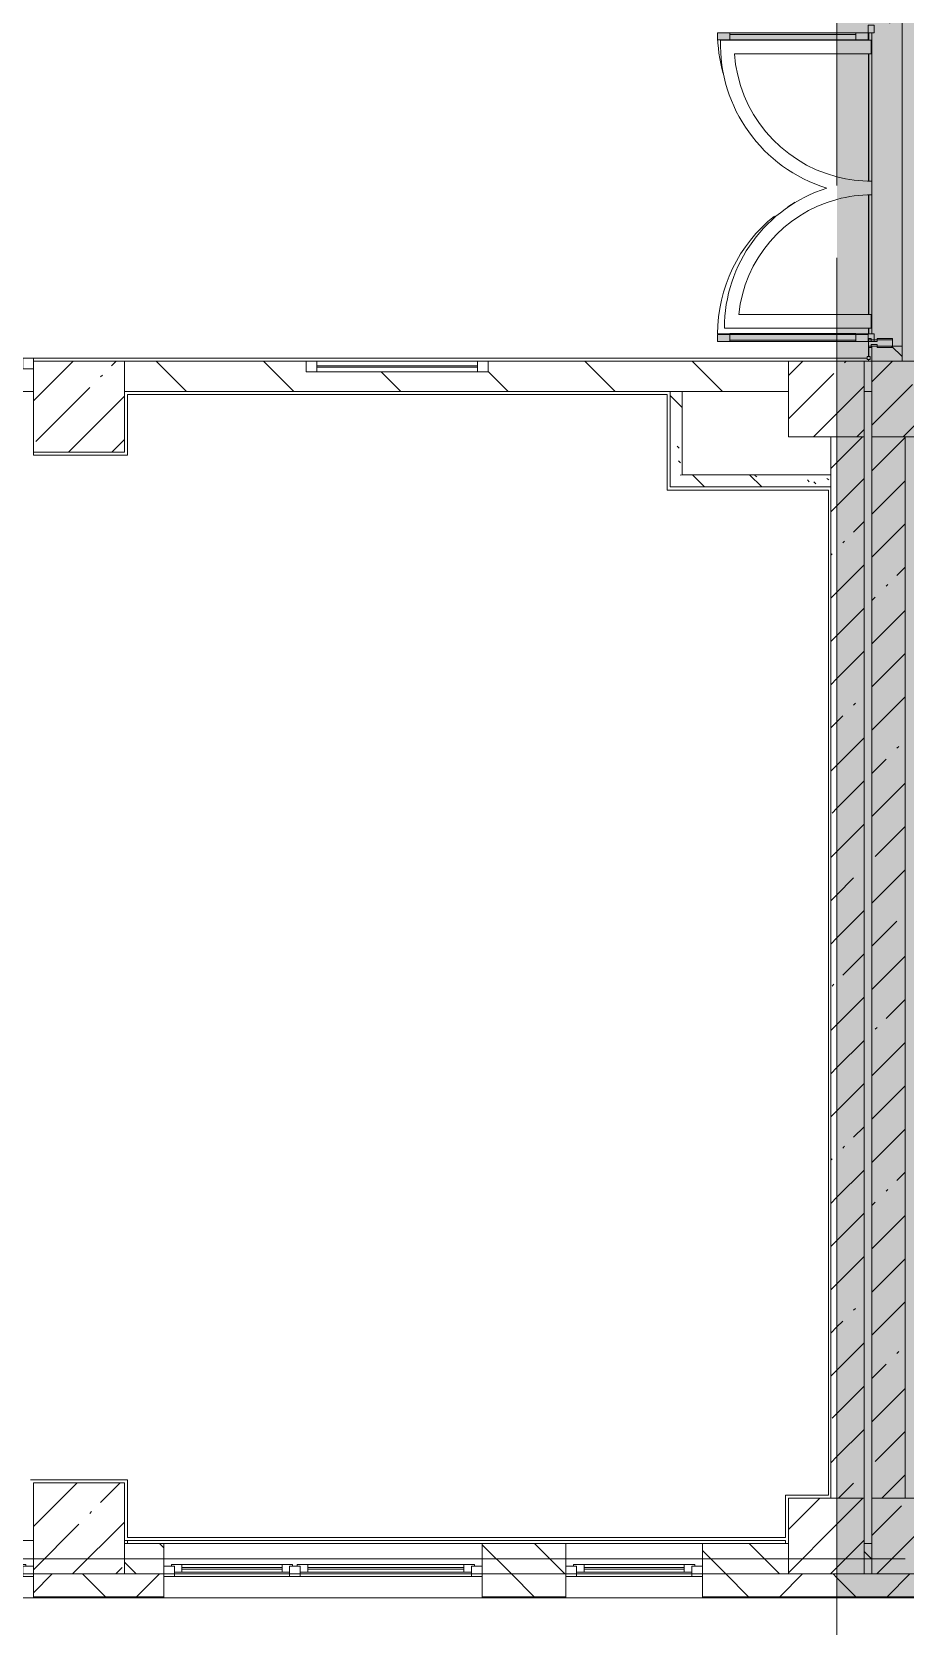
# Model space of a CAD drawing. Header units: millimetres. Extents: x 35111 to 235598, y -8553 to 29000.
# Drawn here: x 141588 to 147348, y -444 to 10072 of the extents above; entities that cross this region are included whole.
import ezdxf

# ---------------------------------------------------------------- set-up
doc = ezdxf.new("R2010")
doc.units = ezdxf.units.MM
doc.linetypes.add('Осевая', pattern=[3175, 635, -476.25, 1587.5, -476.25])
doc.layers.add('A-DETL-GENF-3', color=7, linetype='Continuous', lineweight=9, true_color=0xc0c0c0, transparency=0.4)
for name, color, linetype, lineweight, true_color in [('A-DETL-GENF-4', 7, 'Continuous', 5, 0xaaaaaa), ('A-DETL-GENF-5', 7, 'Continuous', 5, 0xb7b7b7), ('A-DETL-GENF-6', 7, 'Continuous', 5, 0xe2e2e2), ('A-DOOR-2', 7, 'Continuous', 5, 0xaaaaaa), ('A-DOOR-4', 7, 'Continuous', 5, 0xb7b7b7), ('A-FLOR-1', 7, 'Continuous', 5, 0xb7b7b7), ('A-FLOR-2', 7, 'Continuous', 5, 0xaaaaaa), ('A-GLAZ-CWMG-2', 7, 'Continuous', 5, 0x737373), ('A-WALL-3', 7, 'Continuous', 5, 0x737373), ('A-WALL-4', 7, 'Continuous', 9, 0x737373), ('I-WALL-2', 7, 'Continuous', 5, 0x737373), ('I-WALL-4', 7, 'Continuous', 5, 0x787878), ('S-COLS-2', 7, 'Continuous', 5, 0x737373)]:
    doc.layers.add(name, color=color, linetype=linetype, lineweight=lineweight, true_color=true_color)
for name, color, linetype, lineweight in [('A-GLAZ-2', 7, 'Continuous', 5), ('A-GLAZ-CWMG-3', 7, 'Continuous', 5), ('A-WALL', 7, 'Continuous', 9), ('A-WALL-2', 7, 'Continuous', 5), ('I-WALL-3', 7, 'Continuous', 5), ('S-COLS-1', 7, 'Continuous', 5), ('Оси', 7, 'Continuous', 9), ('Оси-2', 7, 'Осевая', 9)]:
    doc.layers.add(name, color=color, linetype=linetype, lineweight=lineweight)
pattern_1 = [(135, (108587.53, 0), (-176.7767, -176.7767), [])]
pattern_2 = [(45, (108587.53, 0), (-353.5534, 353.5534), []), (135, (108587.53, 0), (-353.5534, -353.5534), [])]
pattern_3 = [(45, (108587.53, 0), (-285.123, 285.123), []), (45, (108872.65, 0), (-285.123, 285.123), [504.031, -100.806, 16.764, -84.042])]
pattern_4 = [(45, (-38240, -150), (-285.123, 285.123), []), (45, (-37954.88, -150), (-285.123, 285.123), [504.031, -100.806, 16.764, -84.042])]
pattern_5 = [(45, (-38240, -7650), (-285.123, 285.123), []), (45, (-37954.88, -7650), (-285.123, 285.123), [504.031, -100.806, 16.764, -84.042])]
pattern_6 = [(135, (108587.53, 0), (-377.171, -377.171), [533.4, -88.9, 17.78, -88.9]), (135, (108587.53, 376.94), (-377.171, -377.171), []), (50, (108587.53, 0), (637.6445, -55.7866), [66.675, -733.425]), (355, (108587.5, 0), (-123.349, 668.699), [53.34, -586.74]), (100.451, (108640.66, -4.65), (514.299, 612.908), [56.665, -623.315]), (46.184, (108587.5, 177.8), (948.776, -147.15), [100.012, -1100.137]), (96.636, (108666.6, 165.5), (830.91, 865.997), [84.998, -934.973]), (351.184, (108587.5, 177.8), (830.918, 865.988), [80.01, -880.11]), (21, (108676.43, 133.35), (530.6506, -357.928), [66.675, -733.425]), (326, (108676.4, 133.35), (216.308, 644.658), [53.34, -586.74]), (71.451, (108720.65, 103.5), (746.96, 286.724), [56.665, -623.315]), (37.5, (108587.53, 0), (10.8105, 295.9426), [16.764, -562.864, 16.764, -578.866, -588.962]), (37.5, (108587.53, 0), (10.8105, 295.9426), [-1175.258, 16.764, -572.198]), (7.5, (108587.53, 0), (233.8692, 350.6318), [16.764, -322.834, 16.764, -549.529, -224.472]), (7.5, (108587.53, 0), (233.8692, 350.6318), [-905.891, 16.764, -207.708]), (327.5, (108389.28, 0), (474.5678, -20.0513), [16.764, -205.486, 16.764, -676.656, -920.115]), (327.5, (108389.28, 0), (474.5678, -20.0513), [-915.67, 16.764, -903.351]), (317.5, (108300.4, 0), (518.452, 88.9934), [16.764, -272.161, 16.764, -443.738, -653.415]), (317.5, (108300.4, 0), (518.452, 88.9934), [-749.427, 16.764, -636.651])]
pattern_7 = [(135, (108587.53, 0), (-353.5534, -353.5534), [])]

# ---------------------------------------------------------------- blocks, each defined once
blk = doc.blocks.new('BSC_Колонна _Прямоугольная - 500х500-23286270-3_9_2_птичка')
at = {"layer": 'S-COLS-1'}
h = blk.add_hatch(dxfattribs=at)
h.set_pattern_fill('FP_80', color=256, style=0, pattern_type=2)
h.set_pattern_definition([(45, (-38790, -7650), (-285.123, 285.123), []), (45, (-38504.88, -7650), (-285.123, 285.123), [504.031, -100.806, 16.764, -84.042])])
h.paths.add_polyline_path([(-250, -250), (250, -250), (250, 250), (-250, 250), (-250, 100)])
at = {"layer": 'S-COLS-2'}
for p, q in [((250, 250), (-250, 250)), ((-250, 250), (-250, -250)), ((250, -250), (250, 250)), ((-250, -250), (250, -250))]:
    blk.add_line(p, q, dxfattribs=at)
blk = doc.blocks.new('BSC_Колонна _Прямоугольная - 500х500-V194-3_9_2_птичка')
at = {"layer": 'S-COLS-1'}
h = blk.add_hatch(dxfattribs=at)
h.set_pattern_fill('FP_87', color=256, style=0, pattern_type=2)
h.set_pattern_definition([(45, (-38790, -150), (-285.123, 285.123), []), (45, (-38504.88, -150), (-285.123, 285.123), [504.031, -100.806, 16.764, -84.042])])
h.paths.add_polyline_path([(-250, -250), (250, -250), (250, 250), (-250, 250), (-250, 80)])
at = {"layer": 'S-COLS-2'}
for p, q in [((250, 250), (-250, 250)), ((-250, 250), (-250, -250)), ((250, -250), (250, 250)), ((-250, -250), (250, -250))]:
    blk.add_line(p, q, dxfattribs=at)
blk = doc.blocks.new('BSC_Колонна _Прямоугольная - 600х600-V212-3_9_2_птичка')
at = {"layer": 'S-COLS-1'}
h = blk.add_hatch(dxfattribs=at)
h.set_pattern_fill('FP_114', color=256, style=0, pattern_type=2)
h.set_pattern_definition([(45, (-33310, -7600), (-285.123, 285.123), []), (45, (-33024.88, -7600), (-285.123, 285.123), [504.031, -100.806, 16.764, -84.042])])
h.paths.add_polyline_path([(-300, -300), (300, -300), (300, 300), (-300, 300), (-300, 150)])
for p, q in [((300, 300), (-300, 300)), ((-300, 300), (-300, -300)), ((300, -300), (300, 300)), ((-300, -300), (300, -300))]:
    blk.add_line(p, q, dxfattribs=at)
blk = doc.blocks.new('BSC_Колонна _Прямоугольная - 600х600-V213-3_9_2_птичка')
at = {"layer": 'S-COLS-1'}
h = blk.add_hatch(dxfattribs=at)
h.set_pattern_fill('FP_115', color=256, style=0, pattern_type=2)
h.set_pattern_definition([(45, (-33310, -200), (-285.123, 285.123), []), (45, (-33024.88, -200), (-285.123, 285.123), [504.031, -100.806, 16.764, -84.042])])
h.paths.add_polyline_path([(-300, -300), (300, -300), (300, 300), (-300, 300), (-300, 30)])
for p, q in [((300, 300), (-300, 300)), ((-300, 300), (-300, -300)), ((300, -300), (300, 300)), ((-300, -300), (300, -300))]:
    blk.add_line(p, q, dxfattribs=at)
blk = doc.blocks.new('120_Окно_СКБ_2Ст - 120_Окно_СКБ_2Ст 2100х2400 _мал створка справа_-22446225-3_9_2_птичка')
at = {"layer": 'A-GLAZ-2'}
for p, q in [((-1050, -127), (-1050, -57)), ((-1050, -57), (-980, -57)), ((1050, -57), (-1050, -57)), ((-980, -57), (-980, -127)), ((150, -87), (-980, -87)), ((-980, -87), (-980, -127)), ((-930, -137), (-930, -87)), ((100, -137), (100, -87)), ((150, -127), (150, -57)), ((150, -57), (220, -57)), ((150, -127), (150, -87)), ((220, -57), (220, -127)), ((980, -87), (220, -87)), ((220, -87), (220, -127)), ((270, -137), (270, -87)), ((930, -137), (930, -87)), ((980, -127), (980, -57)), ((980, -57), (1050, -57)), ((980, -127), (980, -87)), ((1050, -57), (1050, -127)), ((-980, -127), (-1050, -127)), ((-1050, -127), (-1000, -127)), ((-980, -127), (-1000, -127)), ((-1000, -127), (-1000, -137)), ((-1000, -137), (170, -137)), ((170, -137), (-1000, -137)), ((-930, -107), (100, -107)), ((100, -117), (-930, -117)), ((220, -127), (150, -127)), ((170, -127), (150, -127)), ((170, -127), (200, -127)), ((170, -137), (170, -127)), ((220, -127), (200, -127)), ((200, -127), (200, -137)), ((200, -137), (1000, -137)), ((1000, -137), (200, -137)), ((270, -107), (930, -107)), ((930, -117), (270, -117)), ((1050, -127), (980, -127)), ((1000, -127), (980, -127)), ((1000, -127), (1050, -127)), ((1000, -137), (1000, -127))]:
    blk.add_line(p, q, dxfattribs=at)
blk = doc.blocks.new('120_Окно_СКБ_1Ст - 120_Окно_СКБ_1Ст 900х2500_h_-22445987-3_9_2_птичка')
at = {"layer": 'A-GLAZ-2'}
for p, q in [((-450, -127), (-450, -57)), ((-450, -57), (-380, -57)), ((450, -57), (-450, -57)), ((-380, -57), (-380, -127)), ((380, -87), (-380, -87)), ((-380, -87), (-380, -127)), ((-330, -137), (-330, -87)), ((330, -137), (330, -87)), ((380, -127), (380, -57)), ((380, -57), (450, -57)), ((380, -127), (380, -87)), ((450, -57), (450, -127)), ((-380, -127), (-450, -127)), ((-450, -127), (-400, -127)), ((-380, -127), (-400, -127)), ((-400, -127), (-400, -137)), ((-400, -137), (400, -137)), ((400, -137), (-400, -137)), ((-330, -107), (330, -107)), ((330, -117), (-330, -117)), ((450, -127), (380, -127)), ((400, -127), (380, -127)), ((400, -127), (450, -127)), ((400, -137), (400, -127))]:
    blk.add_line(p, q, dxfattribs=at)
blk = doc.blocks.new('BSC_Колонна _Прямоугольная - 500х500-V246-3_9_2_птичка')
at = {"layer": 'S-COLS-1'}
h = blk.add_hatch(dxfattribs=at)
h.set_pattern_fill('FP_141', color=256, style=0, pattern_type=2)
h.set_pattern_definition(pattern_4)
h.paths.add_polyline_path([(-15, -250), (70, -250), (70, 250), (-250, 250), (-250, -250)])
h = blk.add_hatch(dxfattribs=at)
h.set_pattern_fill('FP_141', color=256, style=0, pattern_type=2)
h.set_pattern_definition(pattern_4)
h.paths.add_polyline_path([(93, -250), (250, -250), (250, 250), (70, 250), (70, -250)])
for p, q in [((70, 250), (-250, 250)), ((-250, 250), (-250, -250)), ((-250, -250), (70, -250))]:
    blk.add_line(p, q, dxfattribs=at)
at = {"layer": 'S-COLS-2'}
for p, q in [((250, 250), (70, 250)), ((250, -250), (250, 250)), ((70, -250), (250, -250))]:
    blk.add_line(p, q, dxfattribs=at)
blk = doc.blocks.new('BSC_Колонна _Прямоугольная - 500х500-V247-3_9_2_птичка')
at = {"layer": 'S-COLS-1'}
h = blk.add_hatch(dxfattribs=at)
h.set_pattern_fill('FP_142', color=256, style=0, pattern_type=2)
h.set_pattern_definition(pattern_5)
h.paths.add_polyline_path([(-15, -250), (70, -250), (70, 250), (-250, 250), (-250, -250)])
h = blk.add_hatch(dxfattribs=at)
h.set_pattern_fill('FP_142', color=256, style=0, pattern_type=2)
h.set_pattern_definition(pattern_5)
h.paths.add_polyline_path([(70, -250), (250, -250), (250, 250), (70, 250), (70, 100)])
for p, q in [((70, 250), (-250, 250)), ((-250, 250), (-250, -250)), ((-250, -250), (70, -250))]:
    blk.add_line(p, q, dxfattribs=at)
at = {"layer": 'S-COLS-2'}
for p, q in [((250, 250), (70, 250)), ((250, -250), (250, 250)), ((70, -250), (250, -250))]:
    blk.add_line(p, q, dxfattribs=at)
blk = doc.blocks.new('120_Окно_СКБ_1Ст - 120_Окно_СКБ_1Ст 400х1200 EI30-24228909-3_9_2_птичка')
at = {"layer": 'A-GLAZ-2'}
for p, q in [((-600, 30), (-600, 100)), ((-600, 100), (-530, 100)), ((600, 100), (-600, 100)), ((-530, 30), (-600, 30)), ((-600, 30), (600, 30)), ((-530, 100), (-530, 30)), ((530, 70), (-530, 70)), ((530, 60), (-530, 60)), ((530, 30), (530, 100)), ((530, 100), (600, 100)), ((600, 30), (530, 30)), ((600, 100), (600, 30))]:
    blk.add_line(p, q, dxfattribs=at)
blk = doc.blocks.new('Прямоугольный импост - 50 x 70 мм-31700031-3_9_2_птичка')
at = {"layer": 'A-GLAZ-CWMG-3'}
for p, q in [((-70, 35), (0, 35)), ((-70, -35), (-70, 35)), ((0, -35), (-70, -35)), ((0, -15), (0, -35))]:
    blk.add_line(p, q, dxfattribs=at)
blk = doc.blocks.new('Прямоугольный импост - Импост структурный с накладкой - 160мм Темный-31239214-3_9_2_птичка')
at = {"layer": 'A-GLAZ-CWMG-2'}
for p, q in [((-50, 0), (-50, 17)), ((-50, 17), (0, 17)), ((-40, 0), (-50, 0)), ((-40, -40), (-40, 0)), ((0, 0), (-10, 0)), ((-10, 0), (-10, -40)), ((0, 17), (0, 0)), ((-50, -140), (-50, -40)), ((-50, -40), (-40, -40)), ((-10, -40), (0, -40)), ((0, -40), (0, -140)), ((0, -140), (-50, -140))]:
    blk.add_line(p, q, dxfattribs=at)
blk = doc.blocks.new('Дверь_Витражная_остекление_ - ДВН_ДАО_Главный вход_1800 в свету 5-32258809-3_9_2_птичка')
at = {"layer": 'A-DETL-GENF-6'}
for points in [[(-948, -20), (-993, -20), (-992, -226), (-948, -226)], [(1043, -20), (997, -20), (997, -226), (1043, -226)], [(-948, -1013), (-948, -226), (-993, -226), (-993, -1013)], [(1043, -311), (1043, -226), (997, -226), (997, -1013), (1043, -1013)]]:
    blk.add_hatch(color=256, dxfattribs=at).paths.add_polyline_path(points)
at = {"layer": 'A-DETL-GENF-4'}
for p, q in [((-993, -1013), (-993, -226)), ((-993, -226), (-993, -1013)), ((-983, -933), (-983, -226)), ((-948, -1013), (-948, -226)), ((-948, -1013), (-948, -226)), ((989, -933), (989, -226)), ((997, -1013), (997, -226)), ((997, -226), (997, -1013)), ((1033, -933), (1033, -226)), ((1043, -1013), (1043, -226)), ((1043, -1013), (1043, -226)), ((-993, -933), (-948, -933)), ((1043, -933), (997, -933)), ((-993, -1013), (-948, -1013)), ((-993, -1013), (-948, -1013)), ((1043, -1013), (997, -1013)), ((997, -1013), (1043, -1013))]:
    blk.add_line(p, q, dxfattribs=at)
at = {"layer": 'A-DETL-GENF-5'}
for p, q in [((-948, -20), (-993, -20)), ((-993, -226), (-993, -20)), ((-948, -20), (-993, -20)), ((-993, -20), (-993, -226)), ((-993, -100), (-948, -100)), ((-983, -226), (-983, -100)), ((-948, -226), (-948, -20)), ((-948, -226), (-948, -20)), ((989, -226), (989, -100)), ((997, -226), (997, -20)), ((997, -20), (997, -226)), ((1043, -100), (997, -100)), ((1033, -226), (1033, -100)), ((1043, -226), (1043, -20)), ((1043, -226), (1043, -20))]:
    blk.add_line(p, q, dxfattribs=at)
at = {"layer": 'A-DOOR-2'}
for p, q in [((-993, -1013), (-993, -226)), ((993, -1013), (993, -226))]:
    blk.add_line(p, q, dxfattribs=at)
for centre, start, end in [((993, -20), 208.9884, 212.16), ((993, -20), 218.4779, 270), ((-993, -20), 270, 285.599)]:
    blk.add_arc(centre, 993, start, end, dxfattribs=at)
at = {"layer": 'A-DOOR-4'}
for p, q in [((-1043, 20), (-993, 20)), ((-1043, -20), (-1043, 20)), ((-993, 20), (-993, -20)), ((993, 20), (1043, 20)), ((993, -20), (993, 20)), ((1043, 20), (1043, -20)), ((-993, -20), (-1043, -20)), ((-993, -226), (-993, -20)), ((993, -226), (993, -20)), ((1043, -20), (993, -20))]:
    blk.add_line(p, q, dxfattribs=at)
blk = doc.blocks.new('Прямоугольный импост - Импост структурный с накладкой - 160мм Темный-31915521-3_9_2_птичка')
at = {"layer": 'A-GLAZ-CWMG-2'}
for p, q in [((-25, 0), (-25, 17)), ((-25, 17), (25, 17)), ((-15, 0), (-25, 0)), ((-15, -40), (-15, 0)), ((25, 0), (15, 0)), ((15, 0), (15, -40)), ((25, 17), (25, 0)), ((-25, -140), (-25, -40)), ((-25, -40), (-15, -40)), ((15, -40), (25, -40)), ((25, -40), (25, -140)), ((25, -140), (-25, -140))]:
    blk.add_line(p, q, dxfattribs=at)

msp = doc.modelspace()

# ---------------------------------------------------------------- hatches: boundary and pattern name
at = {"layer": 'A-DETL-GENF-3'}
msp.add_hatch(color=256, dxfattribs=at).paths.add_polyline_path([(179439.5, -251.7), (184437.5, -251.7), (184437.5, 3288.3), (193157.5, 3288.3), (193157.5, 27348.3), (150497.5, 27348.3), (150497.5, 23888.3), (146897.6, 23888.3), (146897.6, -251.7), (178507.3, -251.7)])
at = {"layer": 'A-WALL-2'}
h = msp.add_hatch(dxfattribs=at)
h.set_pattern_fill('FP_103', color=256, style=0, pattern_type=2)
h.set_pattern_definition(pattern_1)
h.paths.add_polyline_path([(140697.5, -100), (140697.5, 100), (139470.4, 100), (139470.4, -100), (140286.9, -100)])
h.paths.add_polyline_path([(146577.5, -100), (146577.5, 100), (146010.5, 100), (146010.5, -100)])
h.paths.add_polyline_path([(138422.5, -100), (138570.4, -100), (138570.4, 100), (138397.3, 100), (138397.3, -100)])
h.paths.add_polyline_path([(144947.9, -100), (145110.5, -100), (145110.5, 100), (144557.5, 100), (144557.5, -100)])
h.paths.add_polyline_path([(142197.5, -100), (142457.5, -100), (142457.5, 100), (142197.5, 100), (142197.5, 39.5)])
h.paths.add_polyline_path([(127947.5, -100), (129297.5, -100), (129297.5, 100), (127947.5, 100)])
h.paths.add_polyline_path([(125371.6, -100), (125847.5, -100), (125847.5, 100), (125097.5, 100), (125097.5, -100)])
h.paths.add_polyline_path([(133761.5, -100), (134147.5, -100), (134147.5, 100), (133397.5, 100), (133397.5, -100)])
h.paths.add_polyline_path([(131297.5, -100), (131297.5, 100), (131097.5, 100), (131097.5, -100)])
h.paths.add_polyline_path([(134997.3, -100), (134997.3, 100), (134747.5, 100), (134747.5, -100)])
h.paths.add_polyline_path([(124197.5, -100), (124197.5, 100), (123447.5, 100), (123447.5, -100)])
h.paths.add_polyline_path([(130197.5, -100), (130497.5, -100), (130497.5, 100), (130197.5, 100)])
h.paths.add_polyline_path([(119697.5, -100), (119697.5, 100), (118947.3, 100), (118947.3, -100)])
h.paths.add_polyline_path([(120597.5, -100), (120747.5, -100), (120747.5, 100), (120597.5, 100)])
h.paths.add_polyline_path([(116247.5, -100), (116247.5, 100), (115417.5, 100), (115417.5, -100), (116049.6, -100)])
h = msp.add_hatch(dxfattribs=at)
h.set_pattern_fill('FP_103', color=256, style=0, pattern_type=2)
h.set_pattern_definition(pattern_1)
h.paths.add_polyline_path([(173846.3, -100), (173997.5, -100), (173997.5, 100), (173747.5, 100), (173747.5, -100)])
h.paths.add_polyline_path([(163592, -100), (164097.5, -100), (164097.5, 100), (163347.5, 100), (163347.5, -100)])
h.paths.add_polyline_path([(165497.5, -100), (166397.5, -100), (166397.5, 100), (165497.5, 100), (165497.5, -52.2)])
h.paths.add_polyline_path([(172847.5, -100), (172847.5, 100), (172297.5, 100), (172297.5, -100)])
h.paths.add_polyline_path([(169997.5, -100), (170197.5, -100), (170197.5, 100), (169997.5, 100), (169997.5, 42.9)])
h.paths.add_polyline_path([(156747.5, -100), (156747.5, 100), (156497.5, 100), (156497.5, -100)])
h.paths.add_polyline_path([(159597.5, -100), (159597.5, 100), (158847.5, 100), (158847.5, -100)])
h.paths.add_polyline_path([(152405.6, -100), (152897.5, -100), (152897.5, 100), (151997.5, 100), (151997.5, -100)])
h.paths.add_polyline_path([(160997.5, -100), (161247.5, -100), (161247.5, 100), (160997.5, 100), (160997.5, 33.3)])
h.paths.add_polyline_path([(151497.5, -100), (151497.5, 100), (151247.5, 100), (151247.5, -100)])
h.paths.add_polyline_path([(150347.5, -100), (150347.5, 100), (149727.5, 100), (149727.5, -100)])
h.paths.add_polyline_path([(147077.5, -100), (147127.5, -100), (147127.5, 100), (147077.5, 100)])
h = msp.add_hatch(dxfattribs=at)
h.set_pattern_fill('FP_105', color=256, style=0, pattern_type=2)
h.set_pattern_definition(pattern_2)
h.paths.add_polyline_path([(142151.3, -250), (142457.5, -250), (142457.5, -100), (141597.5, -100), (141597.5, -250)])
h.paths.add_polyline_path([(146897.6, -250), (146897.6, -100), (146010.5, -100), (146010.5, -250), (146812.3, -250)])
h.paths.add_polyline_path([(138570.4, -250), (138570.4, -100), (137797.3, -100), (137797.3, -250), (138422.5, -250)])
h.paths.add_polyline_path([(139470.4, -250), (140697.5, -250), (140697.5, -100), (139470.4, -100)])
h.paths.add_polyline_path([(144947.9, -250), (145110.5, -250), (145110.5, -100), (144557.5, -100), (144557.5, -250)])
h.paths.add_polyline_path([(134693.7, -250), (134997.3, -250), (134997.3, -100), (133397.5, -100), (133397.5, -250), (133761.5, -250)])
h.paths.add_polyline_path([(129297.5, -250), (129297.5, -100), (127947.5, -100), (127947.5, -250), (128168.3, -250)])
h.paths.add_polyline_path([(130197.5, -250), (131297.5, -250), (131297.5, -100), (130197.5, -100)])
h.paths.add_polyline_path([(123447.5, -250), (124197.5, -250), (124197.5, -100), (123447.5, -100)])
h.paths.add_polyline_path([(125097.5, -250), (125847.5, -250), (125847.5, -100), (125097.5, -100)])
h.paths.add_polyline_path([(121347.5, -250), (121347.5, -100), (120597.5, -100), (120597.5, -250), (120710.6, -250)])
h.paths.add_polyline_path([(115417.5, -250), (116847.3, -250), (116847.3, -100), (115417.5, -100)])
h.paths.add_polyline_path([(118947.3, -250), (119697.5, -250), (119697.5, -100), (118947.3, -100)])
h.paths.add_polyline_path([(112317.5, -250), (112317.5, -100), (108327.5, -100), (108327.5, -250), (111388.6, -250)])
h = msp.add_hatch(dxfattribs=at)
h.set_pattern_fill('FP_105', color=256, style=0, pattern_type=2)
h.set_pattern_definition(pattern_2)
h.paths.add_polyline_path([(165214.6, -250), (165214.6, -100), (164997.5, -100), (164997.5, -250)])
h.paths.add_polyline_path([(164097.5, -250), (164097.5, -100), (163347.5, -100), (163347.5, -250), (163592, -250)])
h.paths.add_polyline_path([(150347.5, -250), (150347.5, -100), (149727.5, -100), (149727.5, -250)])
h.paths.add_polyline_path([(152897.5, -250), (152897.5, -100), (151247.5, -100), (151247.5, -250), (152405.6, -250)])
h.paths.add_polyline_path([(156747.5, -250), (156747.5, -100), (155997.5, -100), (155997.5, -250), (156497.5, -250)])
h.paths.add_polyline_path([(161247.5, -250), (161247.5, -100), (160497.5, -100), (160497.5, -250), (160795.4, -250)])
h.paths.add_polyline_path([(158847.5, -250), (159597.5, -250), (159597.5, -100), (158847.5, -100)])
h.paths.add_polyline_path([(146897.6, -250), (147627.5, -250), (147627.5, -100), (146897.6, -100), (146897.6, -182.3)])
at = {"layer": 'I-WALL-3'}
h = msp.add_hatch(dxfattribs=at)
h.set_pattern_fill('FP_104', color=256, style=0, pattern_type=2)
h.set_pattern_definition(pattern_7)
h.paths.add_polyline_path([(147127.5, 7900), (147327.5, 7900), (147327.5, 8000), (147127.5, 8000)])
h.paths.add_polyline_path([(147127.5, 10130), (147327.5, 10130), (147327.5, 10230), (147127.5, 10230)])
h = msp.add_hatch(dxfattribs=at)
h.set_pattern_fill('FP_104', color=256, style=0, pattern_type=2)
h.set_pattern_definition(pattern_7)
h.paths.add_polyline_path([(145877.5, 7700), (146577.5, 7700), (146577.5, 7900), (144597.5, 7900), (144597.5, 7830), (143397.5, 7830), (143397.5, 7900), (142197.5, 7900), (142197.5, 7700), (145797.5, 7700)])
h.paths.add_polyline_path([(139097.5, 7700), (139097.5, 7900), (138397.3, 7900), (138397.3, 7700), (139027.3, 7700)])
h = msp.add_hatch(dxfattribs=at)
h.set_pattern_fill('FP_104', color=256, style=0, pattern_type=2)
h.set_pattern_definition(pattern_7)
h.paths.add_polyline_path([(150717.5, 7700), (151497.5, 7700), (151497.5, 7900), (150717.5, 7900)])
h.paths.add_polyline_path([(148083.4, 7700), (148217.5, 7700), (148217.5, 7900), (147627.5, 7900), (147627.5, 7700)])
h.paths.add_polyline_path([(147127.5, 7700), (147127.5, 7900), (147077.5, 7900), (147077.5, 7700)])
h = msp.add_hatch(dxfattribs=at)
h.set_pattern_fill('FP_101', color=256, style=0, pattern_type=2)
h.set_pattern_definition(pattern_3)
h.paths.add_polyline_path([(146897.6, 400), (146897.6, 7400), (146857.5, 7400), (146857.5, 400)])
h = msp.add_hatch(dxfattribs=at)
h.set_pattern_fill('FP_101', color=256, style=0, pattern_type=2)
h.set_pattern_definition(pattern_3)
h.paths.add_polyline_path([(146897.6, 400), (147077.5, 400), (147077.5, 7400), (146897.6, 7400), (146897.6, 808.9)])
h = msp.add_hatch(dxfattribs=at)
h.set_pattern_fill('FP_101', color=256, style=0, pattern_type=2)
h.set_pattern_definition(pattern_3)
h.paths.add_polyline_path([(147127.5, 400), (147347.5, 400), (147347.5, 7400), (147127.5, 7400), (147127.5, 808.9)])
at = {"layer": 'I-WALL-4'}
h = msp.add_hatch(dxfattribs=at)
h.set_pattern_fill('FP_111', color=256, style=0, pattern_type=2)
h.set_pattern_definition(pattern_6)
h.paths.add_polyline_path([(145877.5, 7150), (145877.5, 7700), (145797.5, 7700), (145797.5, 7150)])
h = msp.add_hatch(dxfattribs=at)
h.set_pattern_fill('FP_111', color=256, style=0, pattern_type=2)
h.set_pattern_definition(pattern_6)
h.paths.add_polyline_path([(146857.5, 7070), (146857.5, 7150), (145797.5, 7150), (145797.5, 7070), (146812.3, 7070)])

# ---------------------------------------------------------------- linework, layer by layer
at = {"layer": 'A-FLOR-1'}
for p, q in [((147107, 10064.1), (147107, 10018)), ((147107.5, 10018), (147107.5, 10064.1)), ((147124.5, 9928), (147124.5, 10018)), ((147107, 9928), (147107, 9088.1)), ((147107.5, 9088.1), (147107.5, 9928)), ((147127.5, 8997), (147127.5, 9087)), ((147107, 8995.9), (147107, 8207.6)), ((147107.5, 8207.6), (147107.5, 8995.9)), ((147124.5, 8117.6), (147124.5, 8207.6)), ((147107, 8117.6), (147107, 8080)), ((147107.5, 8080), (147107.5, 8117.6)), ((147107, 7991.2), (147107, 7931)), ((147107, 7911), (147107, 7900)), ((147107.5, 7931), (147107.5, 7990.6))]:
    msp.add_line(p, q, dxfattribs=at)
for centre, radius, start, end in [((147124.5, 9992), 905, 255.46254, 270.18994), ((147124.5, 8118), 879, 89.80445, 104.9812)]:
    msp.add_arc(centre, radius, start, end, dxfattribs=at)
at = {"layer": 'A-FLOR-2'}
for p, q in [((147124.5, 10018), (146129.9, 10018)), ((146221.8, 9928), (147124.5, 9928)), ((147124.5, 8207.6), (146250.1, 8207.6)), ((146155.5, 8117.6), (147124.5, 8117.6)), ((141597.5, 7920), (147097, 7920)), ((145777.5, 7680), (142217.5, 7680)), ((142217.5, 7680), (142217.5, 7280)), ((145777.5, 7050), (145777.5, 7680)), ((141597.5, 7280), (141597.5, 7300)), ((142217.5, 7280), (141597.5, 7280)), ((146842.5, 7050), (145777.5, 7050)), ((146842.5, 420), (146842.5, 7050)), ((141577.5, 520), (142217.5, 520)), ((142217.5, 520), (142217.5, 140)), ((146557.5, 140), (146557.5, 420)), ((146557.5, 420), (146842.5, 420)), ((142217.5, 140), (146557.5, 140))]:
    msp.add_line(p, q, dxfattribs=at)
for centre, radius, start, end in [((147124.5, 9992), 995, 178.50265, 252.82384), ((147124.5, 9992), 905, 184.05524, 255.46254), ((147124.5, 8118), 969, 107.65196, 180.02266), ((147124.5, 8118), 879, 104.9812, 174.14835)]:
    msp.add_arc(centre, radius, start, end, dxfattribs=at)
at = {"layer": 'A-WALL'}
for p, q in [((145877.5, 7700), (145797.5, 7700)), ((146857.5, 7070), (146857.5, 7150)), ((142197.5, -100), (142457.5, -100)), ((144557.5, -100), (145110.5, -100)), ((146010.5, -100), (146577.5, -100)), ((141597.5, -250), (142457.5, -250)), ((141597.5, -253), (142457.5, -253)), ((144557.5, -250), (145110.5, -250)), ((144557.5, -253), (145110.5, -253)), ((146010.5, -250), (147627.5, -250)), ((146010.5, -253), (147627.5, -253))]:
    msp.add_line(p, q, dxfattribs=at)
at = {"layer": 'A-WALL-2'}
for p, q in [((142457.5, 100), (142197.5, 100)), ((142457.5, -258), (142457.5, 100)), ((145110.5, 100), (144557.5, 100)), ((144557.5, 100), (144557.5, -258)), ((145110.5, -258), (145110.5, 100)), ((146577.5, 100), (146010.5, 100)), ((146010.5, 100), (146010.5, -258)), ((140697.5, -100), (141597.5, -100)), ((141597.5, -100), (141597.5, -258)), ((142457.5, -100), (144557.5, -100)), ((145110.5, -100), (146010.5, -100)), ((145110.5, -258), (130197.5, -258)), ((158847.5, -258), (145110.5, -258))]:
    msp.add_line(p, q, dxfattribs=at)
at = {"layer": 'A-WALL-3'}
for p, q in [((147117, 7931), (147097, 7931)), ((147097, 7931), (147097, 7911)), ((147097, 7911), (147117, 7911)), ((147117, 7911), (147117, 7931)), ((147127.5, 100), (147077.5, 100))]:
    msp.add_line(p, q, dxfattribs=at)
at = {"layer": 'A-WALL-4'}
msp.add_line((147127.5, -100), (147077.5, -100), dxfattribs=at)
at = {"layer": 'I-WALL-2'}
for p, q in [((147327.5, 10230), (147327.5, 7900)), ((147127.5, 9087), (147127.5, 10064.1)), ((147127.5, 8080), (147127.5, 8997)), ((147327.5, 8000), (147127.5, 8000)), ((147127.5, 8000), (147127.5, 7900)), ((147127.5, 7900), (147077.5, 7900)), ((147077.5, 7700), (147127.5, 7700)), ((147077.5, 400), (147077.5, 7400)), ((147127.5, 7400), (147127.5, 400)), ((147347.5, 400), (147347.5, 7400))]:
    msp.add_line(p, q, dxfattribs=at)
at = {"layer": 'I-WALL-3'}
for p, q in [((143397.5, 7900), (142197.5, 7900)), ((146577.5, 7900), (144597.5, 7900)), ((141597.5, 7700), (139027.3, 7700)), ((142197.5, 7700), (145797.5, 7700)), ((145797.5, 7700), (145797.5, 7070)), ((145877.5, 7150), (145877.5, 7700)), ((145877.5, 7700), (146577.5, 7700)), ((146857.5, 7400), (146857.5, 7150)), ((145797.5, 7070), (146857.5, 7070)), ((146857.5, 7150), (145877.5, 7150)), ((146857.5, 7070), (146857.5, 400)), ((138397.3, 120), (141597.5, 120)), ((142197.5, 120), (146557.5, 120)), ((142217.5, 100), (142217.5, 120)), ((146557.5, 120), (146557.5, 100)), ((144557.5, 100), (142457.5, 100)), ((146010.5, 100), (145110.5, 100))]:
    msp.add_line(p, q, dxfattribs=at)
at = {"layer": 'Оси'}
for p, q in [((146897.5, -4552.8), (146897.5, 7947.2)), ((134847.5, 0), (147347.5, 0))]:
    msp.add_line(p, q, dxfattribs=at)
at = {"layer": 'Оси-2'}
msp.add_line((146897.5, 7947.2), (146897.5, 11277.7), dxfattribs=at)

# ---------------------------------------------------------------- block references
at = {"layer": 'A-DOOR-4', "rotation": 269.9999999999999}
msp.add_blockref('Дверь_Витражная_остекление_ - ДВН_ДАО_Главный вход_1800 в свету 5-32258809-3_9_2_птичка', (147123.5, 9072.5), dxfattribs=at)
at = {"layer": 'A-GLAZ-2'}
msp.add_blockref('120_Окно_СКБ_1Ст - 120_Окно_СКБ_1Ст 400х1200 EI30-24228909-3_9_2_птичка', (143997.5, 7800), dxfattribs=at)
at = {"layer": 'A-GLAZ-2', "rotation": 180}
for name, p in [('120_Окно_СКБ_1Ст - 120_Окно_СКБ_1Ст 900х2500_h_-22445987-3_9_2_птичка', (141147.5, -175)), ('120_Окно_СКБ_2Ст - 120_Окно_СКБ_2Ст 2100х2400 _мал створка справа_-22446225-3_9_2_птичка', (143507.5, -175)), ('120_Окно_СКБ_1Ст - 120_Окно_СКБ_1Ст 900х2500_h_-22445987-3_9_2_птичка', (145560.5, -175))]:
    msp.add_blockref(name, p, dxfattribs=at)
at = {"layer": 'A-GLAZ-CWMG-2', "extrusion": (0, 0, -1), "rotation": 270.0000000000001}
for name, p in [('Прямоугольный импост - Импост структурный с накладкой - 160мм Темный-31239214-3_9_2_птичка', (-147123.5, 8000)), ('Прямоугольный импост - Импост структурный с накладкой - 160мм Темный-31915521-3_9_2_птичка', (-147123.5, 8015))]:
    msp.add_blockref(name, p, dxfattribs=at)
at = {"layer": 'A-GLAZ-CWMG-3', "extrusion": (0, 0, -1), "rotation": 180}
msp.add_blockref('Прямоугольный импост - 50 x 70 мм-31700031-3_9_2_птичка', (-141597.5, 7885), dxfattribs=at)
at = {"layer": 'S-COLS-1'}
for name, p in [('BSC_Колонна _Прямоугольная - 600х600-V212-3_9_2_птичка', (141897.5, 7600)), ('BSC_Колонна _Прямоугольная - 600х600-V213-3_9_2_птичка', (141897.5, 200))]:
    msp.add_blockref(name, p, dxfattribs=at)
at = {"layer": 'S-COLS-2'}
for name, p in [('BSC_Колонна _Прямоугольная - 500х500-V247-3_9_2_птичка', (146827.5, 7650)), ('BSC_Колонна _Прямоугольная - 500х500-23286270-3_9_2_птичка', (147377.5, 7650)), ('BSC_Колонна _Прямоугольная - 500х500-V246-3_9_2_птичка', (146827.5, 150)), ('BSC_Колонна _Прямоугольная - 500х500-V194-3_9_2_птичка', (147377.5, 150))]:
    msp.add_blockref(name, p, dxfattribs=at)

doc.saveas('drawing.dxf')
